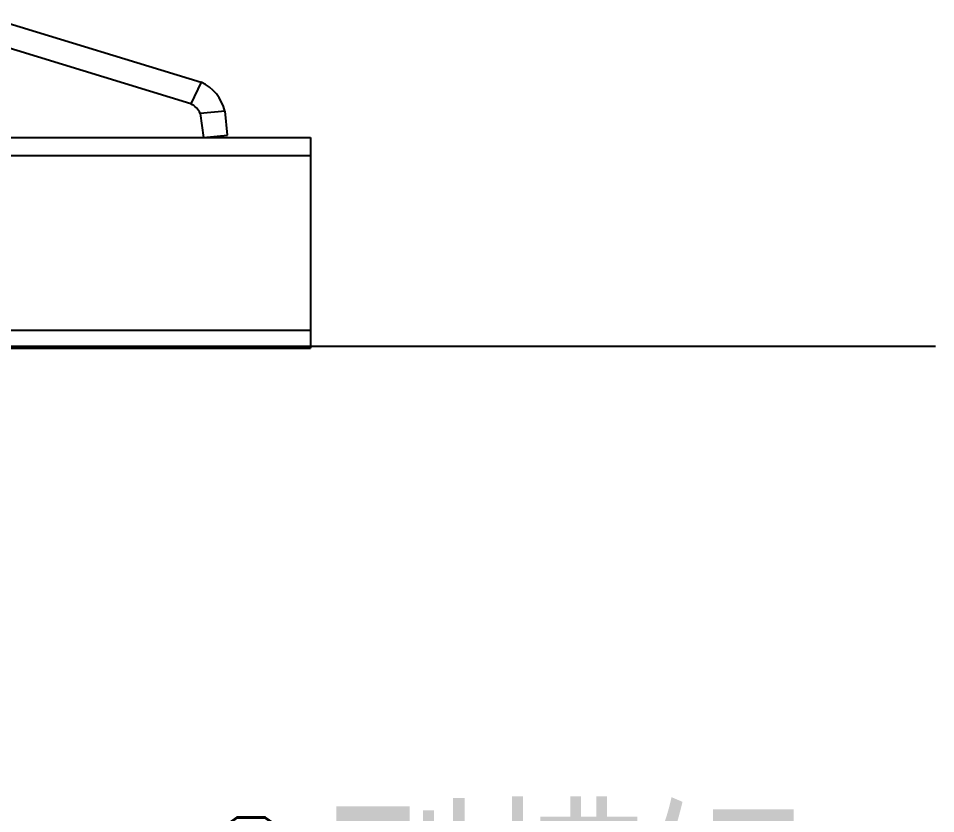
# Model space of a CAD drawing. Extents: x 27938 to 650306, y -92720 to 1524912.
# Drawn here: x 302071 to 303887, y 809691 to 811266 of the extents above; entities that cross this region are included whole.
import ezdxf

# ---------------------------------------------------------------- set-up
doc = ezdxf.new("R2010")
doc.units = 0
doc.header["$LTSCALE"] = 1000
doc.header["$MEASUREMENT"] = 0
doc.layers.add('W_DIM', color=4, linetype='Continuous')
doc.layers.add('walraven', color=7, linetype='Continuous')
doc.styles.add('wwp100', font='txt.shx', dxfattribs={"width": 0.7, "height": 400, "bigfont": 'hztxt.shx'})

msp = doc.modelspace()

# ---------------------------------------------------------------- linework, layer by layer
at = {"linetype": 'Continuous'}
for p, q in [((298967.8, 811029.9), (302649.7, 811029.9)), ((298967.8, 810994.2), (302649.7, 810994.2)), ((298967.8, 810648.1), (302649.7, 810648.1)), ((298967.8, 810612.5), (302649.7, 810612.5))]:
    msp.add_line(p, q, dxfattribs=at)
at = {"color": 7}
msp.add_line((302649.7, 811029.9), (302649.7, 810612.5), dxfattribs=at)
at = {"color": 2}
msp.add_line((291494.7, 810616.3), (303887.4, 810616.3), dxfattribs=at)
at = {"layer": 'walraven', "color": 7, "linetype": 'Continuous'}
for p, q in [((302020.5, 811265.5), (302433, 811139.4)), ((302412.8, 811096.1), (302000.3, 811222.2)), ((302485.4, 811034), (302480.3, 811081.6)), ((302431.4, 811077.3), (302437.8, 811029.9)), ((302437.8, 811029.9), (302485.4, 811034))]:
    msp.add_line(p, q, dxfattribs=at)
at = {"layer": 'walraven', "color": 1, "linetype": 'Continuous'}
for p, q in [((302433, 811139.4), (302412.8, 811096.1)), ((302480.3, 811081.6), (302431.4, 811077.3))]:
    msp.add_line(p, q, dxfattribs=at)
at = {"layer": 'walraven', "color": 7, "linetype": 'Continuous'}
for radius, start in [(86, 13.5304), (38.2, 24.4965)]:
    msp.add_arc((302396.6, 811061.4), radius, start, 65, dxfattribs=at)

# ---------------------------------------------------------------- texts
at = {"layer": 'W_DIM', "color": 7, "style": 'wwp100', "width": 0.8}
msp.add_text('C型槽钢', height=400, dxfattribs=at).set_placement((302381, 809283.2))

doc.saveas('drawing.dxf')
